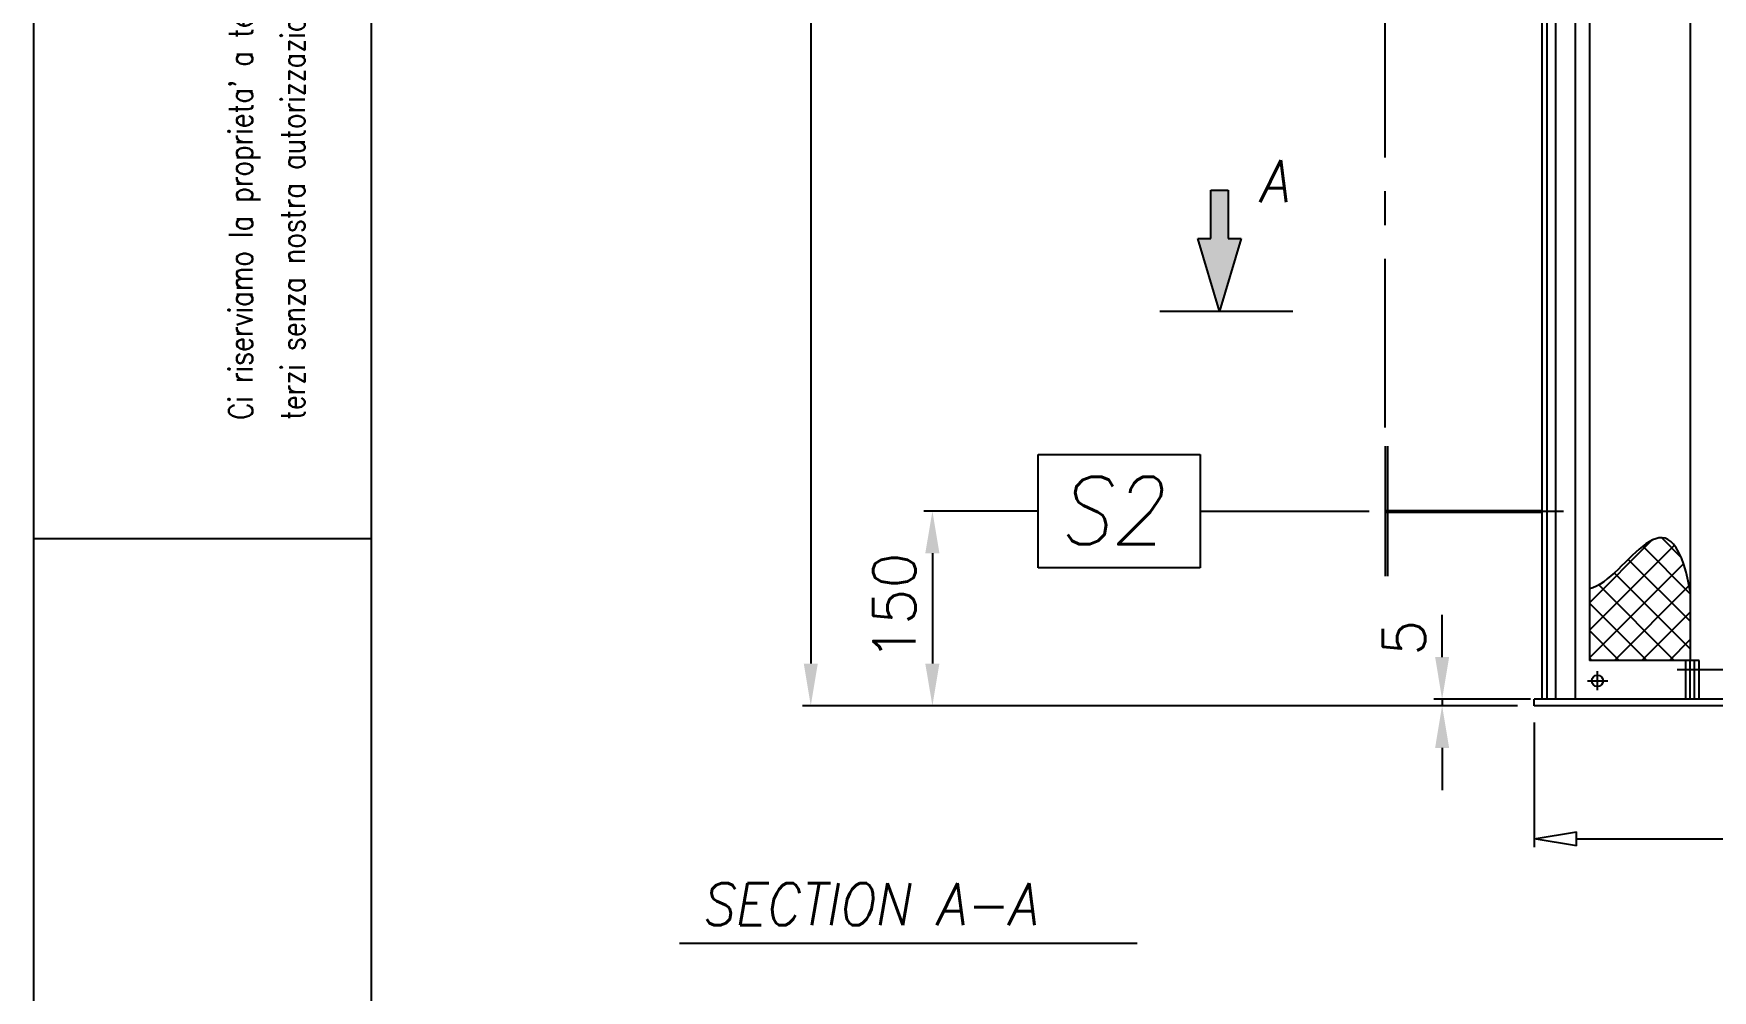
# Model space of a CAD drawing. Header units: millimetres. Extents: x 0 to 5460, y 4155 to 8016.
# Drawn here: x 0 to 1293, y 5713 to 6451 of the extents above; entities that cross this region are included whole.
import ezdxf

# ---------------------------------------------------------------- set-up
doc = ezdxf.new("R2010")
doc.units = ezdxf.units.MM
doc.header["$LTSCALE"] = 13
doc.linetypes.add('ASSI', pattern=[16, 10, -2, 2, -2])
doc.layers.add('P-0000', color=7, linetype='Continuous')
doc.layers.add('P-0004', color=7, linetype='Continuous')
doc.styles.add('ROMANS', font='ROMANS.shx')
doc.dimstyles.new('331N55713_01_00', dxfattribs={"dimscale": 13, "dimtxt": 2.5, "dimasz": 2.5, "dimexe": 0.5, "dimexo": 1, "dimgap": 1, "dimtad": 1, "dimdsep": 46, "dimtxsty": 'ROMANS', "dimsah": 1, "dimcen": 0, "dimclrd": 6, "dimclre": 6, "dimclrt": 2, "dimazin": 2, "dimtfac": 0.6, "dimtmove": 0, "dimatfit": 0, "dimldrblk": 'DOT', "dimfxl": 0, "dimtvp": 1, "dimtolj": 1, "dimarcsym": 0})
doc.dimstyles.new('331N5713_01_00', dxfattribs={"dimscale": 13, "dimtxt": 2.5, "dimasz": 2.5, "dimexe": 0.5, "dimexo": 1, "dimgap": 1, "dimtad": 1, "dimdsep": 46, "dimtxsty": 'ROMANS', "dimsah": 1, "dimcen": 0, "dimclrd": 6, "dimclre": 6, "dimclrt": 2, "dimazin": 2, "dimtfac": 0.6, "dimtmove": 0, "dimatfit": 0, "dimldrblk": 'DOT', "dimfxl": 0, "dimtvp": 1, "dimtolj": 1, "dimarcsym": 0})

# ---------------------------------------------------------------- blocks, each defined once
blk = doc.blocks.new('*D7')
at = {"layer": 'Defpoints', "color": 0, "linetype": 'Continuous'}
for p in [(1166.2, 5937.3), (1085.2, 5932.3), (1156.2, 5932.3)]:
    blk.add_point(p, dxfattribs=at)
at = {"layer": 'P-0000', "color": 6, "linetype": 'Continuous', "lineweight": -2}
for p, q in [((1085.2, 5969.8), (1085.2, 6002.3)), ((1153.2, 5937.3), (1078.7, 5937.3)), ((1085.2, 5937.3), (1085.2, 5932.3)), ((1143.2, 5932.3), (1078.7, 5932.3)), ((1085.2, 5899.8), (1085.2, 5867.3))]:
    blk.add_line(p, q, dxfattribs=at)
at = {"layer": 'P-0000', "color": 6, "linetype": 'Continuous'}
for points in [[(1079.8, 5969.8), (1090.6, 5969.8), (1085.2, 5937.3)], [(1079.8, 5899.8), (1090.6, 5899.8), (1085.2, 5932.3)]]:
    blk.add_solid(points, dxfattribs=at)
at = {"layer": 'P-0000', "color": 2, "linetype": 'Continuous', "insert": (1055.9, 5984.7), "char_height": 32.5, "attachment_point": 5, "rotation": 90, "style": 'ROMANS'}
blk.add_mtext('\\A1;5', dxfattribs=at)
blk = doc.blocks.new('_Dot')
at = {"color": 0, "linetype": 'ByBlock', "lineweight": -2}
blk.add_line((-0.5, 0), (-1, 0), dxfattribs=at)
at = {"color": 0, "linetype": 'ByBlock', "const_width": 0.5}
blk.add_lwpolyline([(-0.25, 0, 1), (0.25, 0, 1)], format="xyb", close=True, dxfattribs=at)
blk = doc.blocks.new('*D8')
at = {"layer": 'Defpoints', "color": 0, "linetype": 'Continuous'}
for p in [(773, 6082.3), (692.5, 5932.3), (1156.2, 5932.3)]:
    blk.add_point(p, dxfattribs=at)
at = {"layer": 'P-0000', "color": 6, "linetype": 'Continuous', "lineweight": -2}
for p, q in [((760, 6082.3), (686, 6082.3)), ((692.5, 6049.8), (692.5, 5964.8)), ((1143.2, 5932.3), (686, 5932.3))]:
    blk.add_line(p, q, dxfattribs=at)
at = {"layer": 'P-0000', "color": 6, "linetype": 'Continuous'}
for points in [[(687, 6049.8), (697.9, 6049.8), (692.5, 6082.3)], [(687, 5964.8), (697.9, 5964.8), (692.5, 5932.3)]]:
    blk.add_solid(points, dxfattribs=at)
at = {"layer": 'P-0000', "color": 2, "linetype": 'Continuous', "insert": (663.2, 6008.6), "char_height": 32.5, "attachment_point": 5, "rotation": 90, "style": 'ROMANS'}
blk.add_mtext('\\A1;150', dxfattribs=at)
blk = doc.blocks.new('*D9')
at = {"layer": 'Defpoints', "color": 0, "linetype": 'Continuous'}
for p in [(1162.2, 7232.3), (598.8, 5932.3), (1156.2, 5932.3)]:
    blk.add_point(p, dxfattribs=at)
at = {"layer": 'P-0000', "color": 6, "linetype": 'Continuous', "lineweight": -2}
for p, q in [((1149.2, 7232.3), (592.3, 7232.3)), ((598.8, 7199.8), (598.8, 5964.8)), ((1143.2, 5932.3), (592.3, 5932.3))]:
    blk.add_line(p, q, dxfattribs=at)
at = {"layer": 'P-0000', "color": 6, "linetype": 'Continuous'}
for points in [[(593.4, 7199.8), (604.2, 7199.8), (598.8, 7232.3)], [(593.4, 5964.8), (604.2, 5964.8), (598.8, 5932.3)]]:
    blk.add_solid(points, dxfattribs=at)
at = {"layer": 'P-0000', "color": 2, "linetype": 'Continuous', "insert": (569.6, 6582.5), "char_height": 32.5, "attachment_point": 5, "rotation": 90, "style": 'ROMANS'}
blk.add_mtext('\\A1;1300', dxfattribs=at)
blk = doc.blocks.new('_ClosedBlank')
at = {"color": 0, "linetype": 'ByBlock', "lineweight": -2}
for p, q in [((-1, 0.167), (0, 0)), ((-1, 0.167), (-1, -0.167)), ((0, 0), (-1, -0.167))]:
    blk.add_line(p, q, dxfattribs=at)
blk = doc.blocks.new('*D24')
at = {"layer": 'Defpoints', "color": 0, "linetype": 'Continuous'}
for p in [(1156.2, 5932.3), (1641.2, 5854.2), (1156.2, 5829.7)]:
    blk.add_point(p, dxfattribs=at)
at = {"layer": 'P-0000', "color": 6, "linetype": 'Continuous', "lineweight": -2}
for p, q in [((1156.2, 5919.3), (1156.2, 5823.2)), ((1188.7, 5829.7), (1398.7, 5829.7))]:
    blk.add_line(p, q, dxfattribs=at)
at = {"layer": 'P-0000', "color": 6, "linetype": 'Continuous', "lineweight": -2, "xscale": 32.5, "yscale": 32.5, "zscale": 32.5, "rotation": 180}
blk.add_blockref('_ClosedBlank', (1156.2, 5829.7), dxfattribs=at)
at = {"layer": 'P-0000', "color": 2, "linetype": 'Continuous', "insert": (1407.7, 5858.9), "char_height": 32.5, "attachment_point": 5, "style": 'ROMANS'}
blk.add_mtext('\\A1;%%c970', dxfattribs=at)
blk = doc.blocks.new('_None')

msp = doc.modelspace()

# ---------------------------------------------------------------- hatches: boundary and pattern name
at = {"layer": 'P-0000', "linetype": 'Continuous'}
msp.add_hatch(color=6, dxfattribs=at).paths.add_polyline_path([(906.959, 6329.708), (920.375, 6329.708), (920.375, 6292.441), (930.437, 6292.441), (913.667, 6236.54), (896.897, 6292.441), (906.959, 6292.441)])
h = msp.add_hatch(dxfattribs=at)
h.set_pattern_fill('_U', color=6, scale=15, angle=135, style=0, pattern_type=0)
h.set_pattern_definition([(135, (0, 4155.379), (-10.6066, -10.6066), [])])
h.paths.add_polyline_path([(1276.357, 5967.285), (1198.652, 5967.285), (1198.652, 6022.318), (1198.823, 6022.361), (1198.993, 6022.406), (1199.164, 6022.452), (1199.335, 6022.5), (1199.506, 6022.549), (1199.677, 6022.6), (1199.847, 6022.653), (1200.018, 6022.707), (1200.19, 6022.763), (1200.361, 6022.82), (1200.532, 6022.879), (1200.703, 6022.939), (1200.874, 6023.001), (1201.046, 6023.064), (1201.217, 6023.129), (1201.389, 6023.195), (1201.56, 6023.263), (1201.732, 6023.333), (1201.904, 6023.403), (1202.075, 6023.475), (1202.247, 6023.549), (1202.419, 6023.624), (1202.591, 6023.7), (1202.763, 6023.778), (1202.935, 6023.857), (1203.107, 6023.938), (1203.279, 6024.02), (1203.451, 6024.103), (1203.623, 6024.188), (1203.796, 6024.273), (1203.968, 6024.361), (1204.14, 6024.449), (1204.313, 6024.539), (1204.485, 6024.63), (1204.658, 6024.723), (1204.83, 6024.817), (1205.003, 6024.912), (1205.175, 6025.008), (1205.348, 6025.105), (1205.521, 6025.204), (1205.693, 6025.304), (1205.866, 6025.405), (1206.212, 6025.611), (1206.557, 6025.821), (1206.903, 6026.036), (1207.249, 6026.256), (1207.596, 6026.48), (1207.942, 6026.708), (1208.288, 6026.941), (1208.635, 6027.178), (1208.981, 6027.419), (1209.328, 6027.664), (1209.674, 6027.912), (1210.021, 6028.165), (1210.368, 6028.421), (1210.715, 6028.682), (1211.062, 6028.945), (1211.409, 6029.212), (1211.756, 6029.483), (1212.103, 6029.757), (1212.45, 6030.034), (1212.797, 6030.315), (1213.144, 6030.598), (1213.491, 6030.884), (1213.838, 6031.174), (1214.186, 6031.466), (1214.533, 6031.761), (1214.88, 6032.058), (1215.227, 6032.358), (1215.574, 6032.661), (1215.921, 6032.965), (1216.267, 6033.273), (1216.614, 6033.582), (1216.961, 6033.894), (1217.308, 6034.207), (1217.654, 6034.523), (1218.001, 6034.84), (1218.347, 6035.159), (1218.694, 6035.48), (1219.04, 6035.803), (1219.386, 6036.127), (1219.732, 6036.452), (1220.078, 6036.779), (1220.769, 6037.437), (1221.46, 6038.099), (1222.15, 6038.765), (1222.839, 6039.433), (1223.528, 6040.105), (1224.216, 6040.778), (1224.903, 6041.452), (1226.274, 6042.8), (1227.641, 6044.144), (1228.323, 6044.813), (1229.003, 6045.478), (1229.683, 6046.14), (1230.361, 6046.798), (1231.038, 6047.451), (1231.713, 6048.097), (1232.387, 6048.737), (1232.723, 6049.055), (1233.059, 6049.37), (1233.395, 6049.684), (1233.73, 6049.996), (1234.065, 6050.305), (1234.399, 6050.612), (1234.733, 6050.917), (1235.067, 6051.22), (1235.4, 6051.52), (1235.733, 6051.817), (1236.065, 6052.112), (1236.397, 6052.404), (1236.728, 6052.693), (1237.059, 6052.98), (1237.389, 6053.263), (1237.719, 6053.544), (1238.048, 6053.821), (1238.377, 6054.095), (1238.706, 6054.365), (1239.034, 6054.633), (1239.361, 6054.896), (1239.688, 6055.156), (1240.014, 6055.413), (1240.34, 6055.666), (1240.665, 6055.915), (1240.99, 6056.159), (1241.314, 6056.4), (1241.638, 6056.637), (1241.961, 6056.87), (1242.283, 6057.098), (1242.605, 6057.322), (1242.926, 6057.542), (1243.247, 6057.757), (1243.567, 6057.968), (1243.886, 6058.174), (1244.205, 6058.375), (1244.523, 6058.571), (1244.841, 6058.762), (1244.999, 6058.856), (1245.158, 6058.948), (1245.316, 6059.039), (1245.474, 6059.129), (1245.632, 6059.218), (1245.79, 6059.305), (1245.947, 6059.391), (1246.105, 6059.476), (1246.262, 6059.559), (1246.419, 6059.641), (1246.576, 6059.721), (1246.733, 6059.801), (1246.889, 6059.878), (1247.046, 6059.955), (1247.202, 6060.03), (1247.358, 6060.103), (1247.514, 6060.176), (1247.669, 6060.246), (1247.825, 6060.316), (1247.98, 6060.383), (1248.136, 6060.45), (1248.291, 6060.515), (1248.445, 6060.578), (1248.6, 6060.64), (1248.754, 6060.7), (1248.909, 6060.759), (1249.063, 6060.816), (1249.217, 6060.872), (1249.371, 6060.926), (1249.524, 6060.979), (1249.677, 6061.03), (1249.831, 6061.079), (1249.984, 6061.127), (1250.136, 6061.173), (1250.289, 6061.218), (1250.441, 6061.261), (1250.594, 6061.302), (1250.746, 6061.342), (1250.898, 6061.38), (1251.049, 6061.416), (1251.201, 6061.451), (1251.352, 6061.484), (1251.503, 6061.515), (1251.654, 6061.545), (1251.805, 6061.573), (1251.955, 6061.599), (1252.105, 6061.623), (1252.256, 6061.646), (1252.405, 6061.667), (1252.555, 6061.686), (1252.705, 6061.703), (1252.854, 6061.718), (1253.003, 6061.732), (1253.152, 6061.744), (1253.301, 6061.754), (1253.449, 6061.762), (1253.597, 6061.768), (1253.745, 6061.773), (1253.893, 6061.775), (1254.041, 6061.776), (1254.188, 6061.774), (1254.335, 6061.771), (1254.482, 6061.766), (1254.629, 6061.759), (1254.776, 6061.75), (1254.922, 6061.739), (1255.068, 6061.726), (1255.214, 6061.712), (1255.36, 6061.695), (1255.505, 6061.676), (1255.651, 6061.655), (1255.796, 6061.632), (1255.941, 6061.607), (1256.085, 6061.581), (1256.23, 6061.552), (1256.374, 6061.521), (1256.518, 6061.488), (1256.661, 6061.452), (1256.805, 6061.415), (1256.948, 6061.376), (1257.091, 6061.334), (1257.234, 6061.291), (1257.377, 6061.245), (1257.519, 6061.197), (1257.661, 6061.147), (1257.803, 6061.095), (1257.944, 6061.041), (1258.086, 6060.984), (1258.227, 6060.926), (1258.368, 6060.865), (1258.509, 6060.802), (1258.649, 6060.736), (1258.789, 6060.669), (1258.929, 6060.599), (1259.069, 6060.527), (1259.209, 6060.452), (1259.348, 6060.376), (1259.487, 6060.297), (1259.626, 6060.215), (1259.764, 6060.132), (1259.903, 6060.046), (1260.041, 6059.958), (1260.179, 6059.867), (1260.316, 6059.774), (1260.453, 6059.679), (1260.59, 6059.581), (1260.727, 6059.481), (1260.864, 6059.379), (1261, 6059.274), (1261.136, 6059.166), (1261.272, 6059.057), (1261.408, 6058.945), (1261.543, 6058.83), (1261.678, 6058.713), (1261.813, 6058.593), (1261.947, 6058.471), (1262.081, 6058.347), (1262.216, 6058.22), (1262.349, 6058.09), (1262.483, 6057.958), (1262.616, 6057.823), (1262.749, 6057.686), (1262.882, 6057.546), (1263.014, 6057.404), (1263.146, 6057.259), (1263.278, 6057.112), (1263.41, 6056.962), (1263.541, 6056.809), (1263.672, 6056.654), (1263.803, 6056.496), (1263.934, 6056.335), (1264.064, 6056.172), (1264.194, 6056.006), (1264.324, 6055.838), (1264.453, 6055.666), (1264.582, 6055.492), (1264.711, 6055.316), (1264.84, 6055.136), (1264.968, 6054.954), (1265.096, 6054.769), (1265.224, 6054.582), (1265.352, 6054.391), (1265.479, 6054.198), (1265.606, 6054.002), (1265.733, 6053.804), (1265.859, 6053.602), (1265.985, 6053.398), (1266.111, 6053.191), (1266.237, 6052.981), (1266.362, 6052.768), (1266.487, 6052.552), (1266.612, 6052.334), (1266.736, 6052.112), (1266.86, 6051.888), (1266.984, 6051.66), (1267.108, 6051.43), (1267.231, 6051.197), (1267.354, 6050.961), (1267.476, 6050.722), (1267.599, 6050.48), (1267.721, 6050.236), (1267.843, 6049.988), (1267.964, 6049.737), (1268.085, 6049.483), (1268.206, 6049.226), (1268.327, 6048.967), (1268.447, 6048.704), (1268.567, 6048.438), (1268.687, 6048.169), (1268.806, 6047.897), (1268.925, 6047.622), (1269.044, 6047.344), (1269.162, 6047.062), (1269.28, 6046.778), (1269.398, 6046.49), (1269.516, 6046.2), (1269.633, 6045.906), (1269.75, 6045.609), (1269.866, 6045.309), (1269.983, 6045.006), (1270.099, 6044.7), (1270.214, 6044.39), (1270.33, 6044.077), (1270.445, 6043.761), (1270.559, 6043.442), (1270.674, 6043.12), (1270.788, 6042.794), (1270.902, 6042.465), (1271.015, 6042.133), (1271.128, 6041.798), (1271.241, 6041.459), (1271.353, 6041.117), (1271.466, 6040.772), (1271.577, 6040.423), (1271.689, 6040.071), (1271.8, 6039.716), (1271.911, 6039.357), (1272.021, 6038.995), (1272.132, 6038.63), (1272.241, 6038.261), (1272.351, 6037.889), (1272.46, 6037.513), (1272.569, 6037.134), (1272.678, 6036.752), (1272.786, 6036.366), (1272.894, 6035.977), (1273.001, 6035.584), (1273.108, 6035.188), (1273.215, 6034.788), (1273.322, 6034.385), (1273.428, 6033.979), (1273.534, 6033.568), (1273.639, 6033.155), (1273.745, 6032.738), (1273.849, 6032.317), (1273.954, 6031.893), (1274.058, 6031.465), (1274.162, 6031.033), (1274.265, 6030.598), (1274.368, 6030.16), (1274.471, 6029.718), (1274.574, 6029.272), (1274.676, 6028.822), (1274.777, 6028.369), (1274.879, 6027.913), (1274.98, 6027.452), (1275.08, 6026.988), (1275.181, 6026.52), (1275.281, 6026.049), (1275.38, 6025.574), (1275.479, 6025.095), (1275.578, 6024.613), (1275.677, 6024.126), (1275.775, 6023.636), (1275.873, 6023.143), (1275.97, 6022.645), (1276.067, 6022.144), (1276.164, 6021.639), (1276.261, 6021.13), (1276.357, 6020.617)])
h = msp.add_hatch(dxfattribs=at)
h.set_pattern_fill('_U', color=6, scale=15, angle=45, style=0, pattern_type=0)
h.set_pattern_definition([(45, (0, 4155.379), (-10.6066, 10.6066), [])])
h.paths.add_polyline_path([(1276.357, 5967.285), (1198.652, 5967.285), (1198.652, 6022.318), (1198.823, 6022.361), (1198.993, 6022.406), (1199.164, 6022.452), (1199.335, 6022.5), (1199.506, 6022.549), (1199.677, 6022.6), (1199.847, 6022.653), (1200.018, 6022.707), (1200.19, 6022.763), (1200.361, 6022.82), (1200.532, 6022.879), (1200.703, 6022.939), (1200.874, 6023.001), (1201.046, 6023.064), (1201.217, 6023.129), (1201.389, 6023.195), (1201.56, 6023.263), (1201.732, 6023.333), (1201.904, 6023.403), (1202.075, 6023.475), (1202.247, 6023.549), (1202.419, 6023.624), (1202.591, 6023.7), (1202.763, 6023.778), (1202.935, 6023.857), (1203.107, 6023.938), (1203.279, 6024.02), (1203.451, 6024.103), (1203.623, 6024.188), (1203.796, 6024.273), (1203.968, 6024.361), (1204.14, 6024.449), (1204.313, 6024.539), (1204.485, 6024.63), (1204.658, 6024.723), (1204.83, 6024.817), (1205.003, 6024.912), (1205.175, 6025.008), (1205.348, 6025.105), (1205.521, 6025.204), (1205.693, 6025.304), (1205.866, 6025.405), (1206.212, 6025.611), (1206.557, 6025.821), (1206.903, 6026.036), (1207.249, 6026.256), (1207.596, 6026.48), (1207.942, 6026.708), (1208.288, 6026.941), (1208.635, 6027.178), (1208.981, 6027.419), (1209.328, 6027.664), (1209.674, 6027.912), (1210.021, 6028.165), (1210.368, 6028.421), (1210.715, 6028.682), (1211.062, 6028.945), (1211.409, 6029.212), (1211.756, 6029.483), (1212.103, 6029.757), (1212.45, 6030.034), (1212.797, 6030.315), (1213.144, 6030.598), (1213.491, 6030.884), (1213.838, 6031.174), (1214.186, 6031.466), (1214.533, 6031.761), (1214.88, 6032.058), (1215.227, 6032.358), (1215.574, 6032.661), (1215.921, 6032.965), (1216.267, 6033.273), (1216.614, 6033.582), (1216.961, 6033.894), (1217.308, 6034.207), (1217.654, 6034.523), (1218.001, 6034.84), (1218.347, 6035.159), (1218.694, 6035.48), (1219.04, 6035.803), (1219.386, 6036.127), (1219.732, 6036.452), (1220.078, 6036.779), (1220.769, 6037.437), (1221.46, 6038.099), (1222.15, 6038.765), (1222.839, 6039.433), (1223.528, 6040.105), (1224.216, 6040.778), (1224.903, 6041.452), (1226.274, 6042.8), (1227.641, 6044.144), (1228.323, 6044.813), (1229.003, 6045.478), (1229.683, 6046.14), (1230.361, 6046.798), (1231.038, 6047.451), (1231.713, 6048.097), (1232.387, 6048.737), (1232.723, 6049.055), (1233.059, 6049.37), (1233.395, 6049.684), (1233.73, 6049.996), (1234.065, 6050.305), (1234.399, 6050.612), (1234.733, 6050.917), (1235.067, 6051.22), (1235.4, 6051.52), (1235.733, 6051.817), (1236.065, 6052.112), (1236.397, 6052.404), (1236.728, 6052.693), (1237.059, 6052.98), (1237.389, 6053.263), (1237.719, 6053.544), (1238.048, 6053.821), (1238.377, 6054.095), (1238.706, 6054.365), (1239.034, 6054.633), (1239.361, 6054.896), (1239.688, 6055.156), (1240.014, 6055.413), (1240.34, 6055.666), (1240.665, 6055.915), (1240.99, 6056.159), (1241.314, 6056.4), (1241.638, 6056.637), (1241.961, 6056.87), (1242.283, 6057.098), (1242.605, 6057.322), (1242.926, 6057.542), (1243.247, 6057.757), (1243.567, 6057.968), (1243.886, 6058.174), (1244.205, 6058.375), (1244.523, 6058.571), (1244.841, 6058.762), (1244.999, 6058.856), (1245.158, 6058.948), (1245.316, 6059.039), (1245.474, 6059.129), (1245.632, 6059.218), (1245.79, 6059.305), (1245.947, 6059.391), (1246.105, 6059.476), (1246.262, 6059.559), (1246.419, 6059.641), (1246.576, 6059.721), (1246.733, 6059.801), (1246.889, 6059.878), (1247.046, 6059.955), (1247.202, 6060.03), (1247.358, 6060.103), (1247.514, 6060.176), (1247.669, 6060.246), (1247.825, 6060.316), (1247.98, 6060.383), (1248.136, 6060.45), (1248.291, 6060.515), (1248.445, 6060.578), (1248.6, 6060.64), (1248.754, 6060.7), (1248.909, 6060.759), (1249.063, 6060.816), (1249.217, 6060.872), (1249.371, 6060.926), (1249.524, 6060.979), (1249.677, 6061.03), (1249.831, 6061.079), (1249.984, 6061.127), (1250.136, 6061.173), (1250.289, 6061.218), (1250.441, 6061.261), (1250.594, 6061.302), (1250.746, 6061.342), (1250.898, 6061.38), (1251.049, 6061.416), (1251.201, 6061.451), (1251.352, 6061.484), (1251.503, 6061.515), (1251.654, 6061.545), (1251.805, 6061.573), (1251.955, 6061.599), (1252.105, 6061.623), (1252.256, 6061.646), (1252.405, 6061.667), (1252.555, 6061.686), (1252.705, 6061.703), (1252.854, 6061.718), (1253.003, 6061.732), (1253.152, 6061.744), (1253.301, 6061.754), (1253.449, 6061.762), (1253.597, 6061.768), (1253.745, 6061.773), (1253.893, 6061.775), (1254.041, 6061.776), (1254.188, 6061.774), (1254.335, 6061.771), (1254.482, 6061.766), (1254.629, 6061.759), (1254.776, 6061.75), (1254.922, 6061.739), (1255.068, 6061.726), (1255.214, 6061.712), (1255.36, 6061.695), (1255.505, 6061.676), (1255.651, 6061.655), (1255.796, 6061.632), (1255.941, 6061.607), (1256.085, 6061.581), (1256.23, 6061.552), (1256.374, 6061.521), (1256.518, 6061.488), (1256.661, 6061.452), (1256.805, 6061.415), (1256.948, 6061.376), (1257.091, 6061.334), (1257.234, 6061.291), (1257.377, 6061.245), (1257.519, 6061.197), (1257.661, 6061.147), (1257.803, 6061.095), (1257.944, 6061.041), (1258.086, 6060.984), (1258.227, 6060.926), (1258.368, 6060.865), (1258.509, 6060.802), (1258.649, 6060.736), (1258.789, 6060.669), (1258.929, 6060.599), (1259.069, 6060.527), (1259.209, 6060.452), (1259.348, 6060.376), (1259.487, 6060.297), (1259.626, 6060.215), (1259.764, 6060.132), (1259.903, 6060.046), (1260.041, 6059.958), (1260.179, 6059.867), (1260.316, 6059.774), (1260.453, 6059.679), (1260.59, 6059.581), (1260.727, 6059.481), (1260.864, 6059.379), (1261, 6059.274), (1261.136, 6059.166), (1261.272, 6059.057), (1261.408, 6058.945), (1261.543, 6058.83), (1261.678, 6058.713), (1261.813, 6058.593), (1261.947, 6058.471), (1262.081, 6058.347), (1262.216, 6058.22), (1262.349, 6058.09), (1262.483, 6057.958), (1262.616, 6057.823), (1262.749, 6057.686), (1262.882, 6057.546), (1263.014, 6057.404), (1263.146, 6057.259), (1263.278, 6057.112), (1263.41, 6056.962), (1263.541, 6056.809), (1263.672, 6056.654), (1263.803, 6056.496), (1263.934, 6056.335), (1264.064, 6056.172), (1264.194, 6056.006), (1264.324, 6055.838), (1264.453, 6055.666), (1264.582, 6055.492), (1264.711, 6055.316), (1264.84, 6055.136), (1264.968, 6054.954), (1265.096, 6054.769), (1265.224, 6054.582), (1265.352, 6054.391), (1265.479, 6054.198), (1265.606, 6054.002), (1265.733, 6053.804), (1265.859, 6053.602), (1265.985, 6053.398), (1266.111, 6053.191), (1266.237, 6052.981), (1266.362, 6052.768), (1266.487, 6052.552), (1266.612, 6052.334), (1266.736, 6052.112), (1266.86, 6051.888), (1266.984, 6051.66), (1267.108, 6051.43), (1267.231, 6051.197), (1267.354, 6050.961), (1267.476, 6050.722), (1267.599, 6050.48), (1267.721, 6050.236), (1267.843, 6049.988), (1267.964, 6049.737), (1268.085, 6049.483), (1268.206, 6049.226), (1268.327, 6048.967), (1268.447, 6048.704), (1268.567, 6048.438), (1268.687, 6048.169), (1268.806, 6047.897), (1268.925, 6047.622), (1269.044, 6047.344), (1269.162, 6047.062), (1269.28, 6046.778), (1269.398, 6046.49), (1269.516, 6046.2), (1269.633, 6045.906), (1269.75, 6045.609), (1269.866, 6045.309), (1269.983, 6045.006), (1270.099, 6044.7), (1270.214, 6044.39), (1270.33, 6044.077), (1270.445, 6043.761), (1270.559, 6043.442), (1270.674, 6043.12), (1270.788, 6042.794), (1270.902, 6042.465), (1271.015, 6042.133), (1271.128, 6041.798), (1271.241, 6041.459), (1271.353, 6041.117), (1271.466, 6040.772), (1271.577, 6040.423), (1271.689, 6040.071), (1271.8, 6039.716), (1271.911, 6039.357), (1272.021, 6038.995), (1272.132, 6038.63), (1272.241, 6038.261), (1272.351, 6037.889), (1272.46, 6037.513), (1272.569, 6037.134), (1272.678, 6036.752), (1272.786, 6036.366), (1272.894, 6035.977), (1273.001, 6035.584), (1273.108, 6035.188), (1273.215, 6034.788), (1273.322, 6034.385), (1273.428, 6033.979), (1273.534, 6033.568), (1273.639, 6033.155), (1273.745, 6032.738), (1273.849, 6032.317), (1273.954, 6031.893), (1274.058, 6031.465), (1274.162, 6031.033), (1274.265, 6030.598), (1274.368, 6030.16), (1274.471, 6029.718), (1274.574, 6029.272), (1274.676, 6028.822), (1274.777, 6028.369), (1274.879, 6027.913), (1274.98, 6027.452), (1275.08, 6026.988), (1275.181, 6026.52), (1275.281, 6026.049), (1275.38, 6025.574), (1275.479, 6025.095), (1275.578, 6024.613), (1275.677, 6024.126), (1275.775, 6023.636), (1275.873, 6023.143), (1275.97, 6022.645), (1276.067, 6022.144), (1276.164, 6021.639), (1276.261, 6021.13), (1276.357, 6020.617)])

# ---------------------------------------------------------------- linework, layer by layer
at = {"layer": 'P-0000', "color": 6, "linetype": 'Continuous'}
for p, q in [((1166.189, 5937.285), (1166.189, 7232.285)), ((1162.189, 5937.285), (1162.189, 6967.285)), ((906.959, 6292.441), (906.959, 6329.708)), ((906.959, 6329.708), (920.375, 6329.708)), ((920.375, 6329.708), (920.375, 6292.441)), ((913.667, 6236.54), (896.897, 6292.441)), ((896.897, 6292.441), (906.959, 6292.441)), ((930.437, 6292.441), (913.667, 6236.54)), ((920.375, 6292.441), (930.437, 6292.441)), ((773.027, 6082.285), (758.528, 6082.285)), ((1272.932, 5937.285), (1272.932, 5967.285)), ((1276.357, 5937.285), (1276.357, 5967.285)), ((1279.765, 5937.285), (1279.765, 5967.285)), ((1283.189, 5937.285), (1283.189, 5967.285)), ((497.658, 5749.286), (850.203, 5749.286))]:
    msp.add_line(p, q, dxfattribs=at)
at = {"layer": 'P-0000', "color": 4, "linetype": 'Continuous'}
for p, q in [((1187.632, 7174.653), (1187.632, 5937.285)), ((1172.643, 7115.319), (1172.643, 5937.285)), ((1198.652, 6985.154), (1198.652, 6022.318)), ((1276.357, 6465.722), (1276.357, 6020.617)), ((1198.652, 6022.318), (1198.652, 5967.285)), ((1276.357, 6020.617), (1276.357, 5967.285)), ((1283.189, 5967.285), (1198.652, 5967.285)), ((1156.189, 5932.285), (1156.189, 5937.285)), ((1162.189, 5937.285), (1156.189, 5937.285)), ((1166.189, 5937.285), (1162.189, 5937.285)), ((2116.189, 5937.285), (1166.189, 5937.285)), ((2126.189, 5932.285), (1156.189, 5932.285))]:
    msp.add_line(p, q, dxfattribs=at)
at = {"layer": 'P-0000', "color": 6, "linetype": 'ASSI'}
for p, q in [((1041.341, 6146.908), (1041.341, 7075.547)), ((898.901, 6082.285), (1178.708, 6082.285)), ((1197.109, 5951.492), (1212.979, 5951.492)), ((1204.824, 5944.218), (1204.824, 5958.986)), ((1266.204, 5960.285), (2296.891, 5960.285))]:
    msp.add_line(p, q, dxfattribs=at)
at = {"layer": 'P-0000', "color": 2, "linetype": 'Continuous'}
msp.add_line((867.739, 6236.54), (970.093, 6236.54), dxfattribs=at)
at = {"layer": 'P-0000', "color": 3, "linetype": 'Continuous'}
for p, q in [((1041.341, 6132.285), (1041.341, 6032.285)), ((1043.132, 6132.285), (1043.132, 6032.285)), ((773.901, 6038.535), (773.901, 6126.035)), ((773.901, 6126.035), (898.901, 6126.035)), ((898.901, 6126.035), (898.901, 6038.535)), ((1041.217, 6082.927), (1162.189, 6082.927)), ((1041.258, 6081.461), (1162.189, 6081.461)), ((898.901, 6038.535), (773.901, 6038.535))]:
    msp.add_line(p, q, dxfattribs=at)
at = {"layer": 'P-0000', "color": 6, "linetype": 'Continuous'}
msp.add_circle((1204.824, 5951.492), 4.364, dxfattribs=at)
at = {"layer": 'P-0000', "color": 5, "linetype": 'Continuous'}
msp.add_open_spline([(1276.357, 6020.617), (1260.002, 6108.44), (1227.749, 6029.511), (1198.652, 6022.318)], degree=3, dxfattribs=at)
at = {"layer": 'P-0004', "color": 6, "linetype": 'Continuous'}
for p, q in [((0, 8016.379), (0, 4155.379)), ((260, 6061.002), (0, 6061.002))]:
    msp.add_line(p, q, dxfattribs=at)
at = {"layer": 'P-0004', "color": 3, "linetype": 'Continuous'}
msp.add_line((260, 7951.379), (260, 4220.379), dxfattribs=at)

# ---------------------------------------------------------------- texts
at = {"layer": 'P-0000', "color": 2, "linetype": 'Continuous', "style": 'ROMANS', "oblique": 10, "width": 0.9}
for s, height, p in [('A', 32.5, (943.848, 6320.523)), ('S2', 52, (789.612, 6056.836)), ('SECTION A-A', 32.5, (514.249, 5763.111))]:
    msp.add_text(s, height=height, dxfattribs=at).set_placement(p)
at = {"layer": 'P-0004', "color": 6, "linetype": 'Continuous', "insert": (208.955, 6152.674), "char_height": 18.2, "attachment_point": 7, "rotation": 90, "line_spacing_factor": 1.325301, "style": 'ROMANS'}
msp.add_mtext("\\W0.810;Ci riserviamo la proprieta' a termine di legge di questo disegno con divieto di riprodurlo anche in parte o di renderlo noto a\\Pterzi senza nostra autorizzazione scritta.", dxfattribs=at)

# ---------------------------------------------------------------- dimensions: what is measured, and where the dimension line sits
at = {"layer": 'P-0000', "linetype": 'Continuous'}
for base, p1, picture, middle in [((598.802, 5932.285), (1162.189, 7232.285), '*D9', (569.552, 6582.538)), ((692.456, 5932.285), (773.027, 6082.285), '*D8', (663.206, 6008.569)), ((1085.196, 5932.285), (1166.189, 5937.285), '*D7', (1055.946, 5984.663))]:
    dim = msp.add_linear_dim(base=base, p1=p1, p2=(1156.189, 5932.285), angle=90, dimstyle='331N55713_01_00', override={"dimtmove": 2}, dxfattribs=at)
    dim.commit()
    dim.dimension.update_dxf_attribs({"geometry": picture, "text_midpoint": middle, "dimtype": 160})
dim = msp.add_linear_dim(base=(1156.189, 5829.673), p1=(1641.189, 5854.243), p2=(1156.189, 5932.285), text='%%c970', dimstyle='331N5713_01_00', override={"dimblk1": 'None', "dimblk2": 'ClosedBlank', "dimse1": 1, "dimsd1": 1, "dimtmove": 2}, dxfattribs=at)
dim.commit()
dim.dimension.update_dxf_attribs({"geometry": '*D24', "text_midpoint": (1407.696, 5858.923), "dimtype": 160})

doc.saveas('drawing.dxf')
